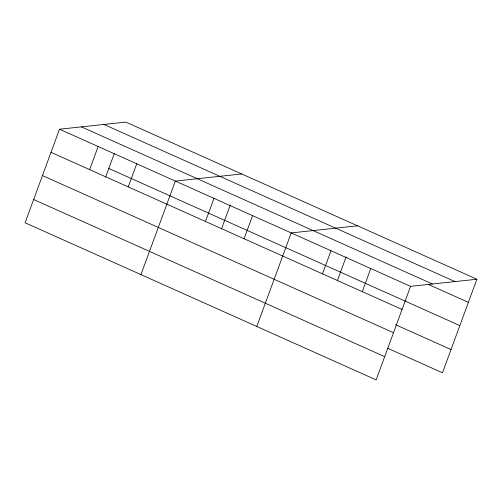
<?xml version="1.0" encoding="UTF-8"?>
<svg xmlns="http://www.w3.org/2000/svg" width="502" height="502" viewBox="0 0 502 502"><rect width="100%" height="100%" fill="white"/><g stroke="black" fill="none" stroke-linecap="round" stroke-linejoin="round"><path stroke-width="0.75" d="M476.9 279.237L125.858 122.105L59.518 129.221L25.1 222.762L376.142 379.895L410.561 286.347L476.9 279.237L442.482 372.779L387.776 348.294M89.632 169.613L98.135 146.502M105.602 177.168L114.418 153.21M128.242 186.895L136.745 163.79M140.943 274.619L175.361 181.071L241.7 173.962M205.475 221.464L213.977 198.353M221.445 229.025L230.261 205.061M244.085 238.751L252.588 215.64M256.786 326.469L291.204 232.922L357.543 225.812M322.485 273.841L330.987 250.73M337.288 280.875L346.104 256.911M362.268 291.649L370.771 268.539M103.964 124.452L455.007 281.584M81.412 126.874L432.454 284M428.614 284.54L468.397 302.348M59.518 129.221L410.561 286.347M108.802 168.459L459.845 325.591M51.016 152.332L402.058 309.458M395.62 324.731L451.034 349.536M42.463 175.575L393.505 332.7M33.653 199.52L384.695 356.646"/></g></svg>
